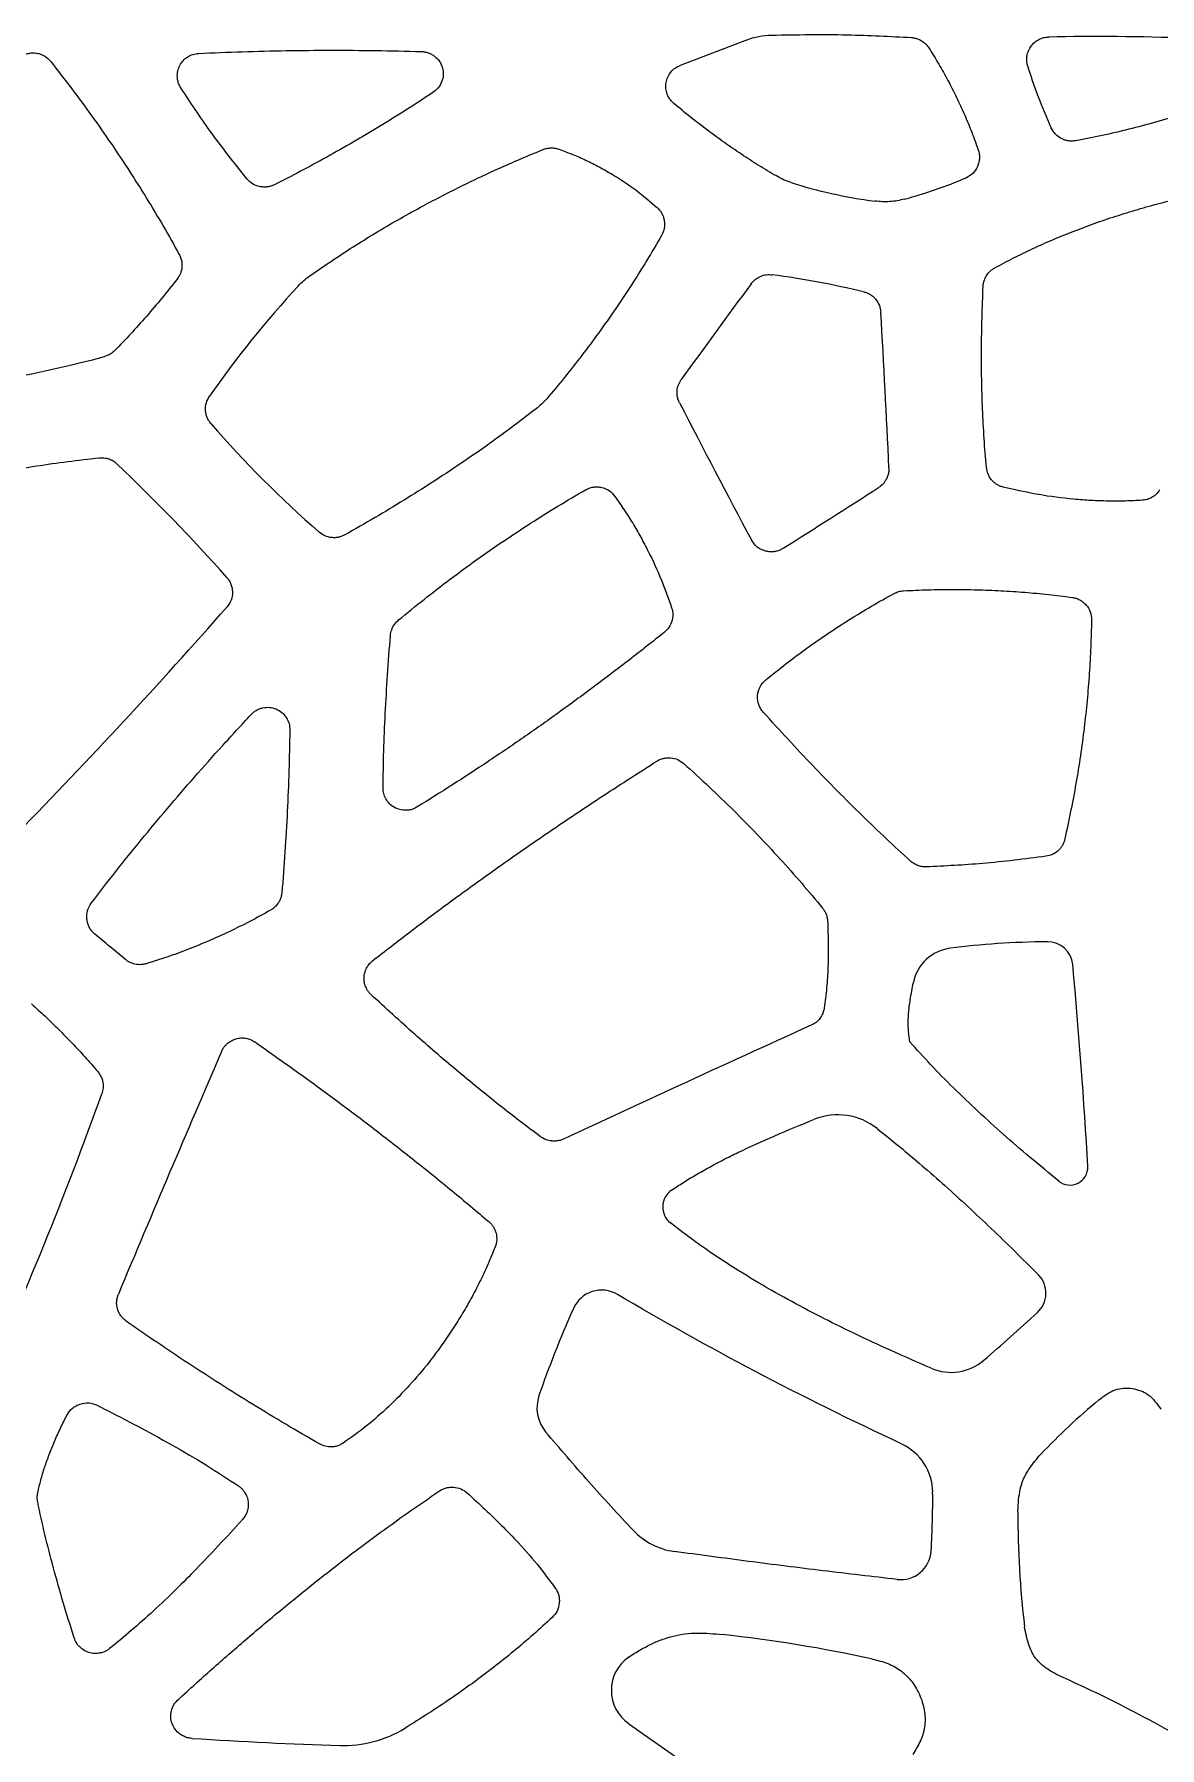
# Model space of a CAD drawing. Header units: millimetres. Extents: x -4 to 83, y 1 to 134.
# Drawn here: x 14.38 to 29.37, y 53.73 to 76.55 of the extents above; entities that cross this region are included whole.
import ezdxf

# ---------------------------------------------------------------- set-up
doc = ezdxf.new("R2010")
doc.units = ezdxf.units.MM

msp = doc.modelspace()

# ---------------------------------------------------------------- linework, layer by layer
at = {"color": 7, "linetype": 'Continuous', "lineweight": 25}
for p, q in [((23.869, 76.472), (22.987, 76.134)), ((22.301, 54.049), (24.738, 52.338))]:
    msp.add_line(p, q, dxfattribs=at)
for centre, radius, start, end in [((24.234, 80.712), 6.592, 285.2884, 292.7934), ((22.592, 61.291), 12.163, 76.5156, 82.3528), ((27.924, 63.933), 13.65, 137.2666, 145.18), ((165.384, -30.896), 175.643, 143.64367, 144.15876), ((-150.093, 62.691), 176.044, 2.63227, 3.30668), ((10.434, 90.835), 19.211, 276.9603, 284.7319), ((178.172, 151.827), 174.687, 207.3251, 208.00069), ((27.897, 81.064), 14.788, 221.0108, 228.9179), ((-2.106, 52.342), 25.518, 41.6959, 46.4182), ((-68.813, 217.486), 174.701, 302.22918, 302.72325), ((-40.658, 119.513), 76.67, 315.64188, 318.70932), ((26.652, 63.808), 0.572, 97.3282, 168.5364), ((27.879, 64.128), 0.335, 5.3328, 90.6248), ((308.387, -62.876), 317.525, 156.64475, 157.27806), ((-35.079, 80.567), 53.527, 335.6016, 340.2027), ((25.084, 61.315), 0.843, 51.5351, 111.6026), ((28.177, 61.459), 0.237, 230.9752, 2.4554), ((23.024, 60.931), 0.271, 124.2429, 231.2619), ((27.508, 59.782), 0.348, 312.2381, 44.6257), ((21.94, 59.412), 0.411, 59.3422, 156.0748), ((26.592, 59.398), 0.67, 246.7846, 310.5826), ((21.578, 58.256), 0.5, 161.1197, 219.8272), ((34.277, 51.473), 8.951, 129.6934, 136.4712), ((25.632, 57.124), 0.716, 0.5622, 64.8988), ((15.566, 57.02), 10.782, 356.4303, 0.5902), ((39.763, 56.816), 12.281, 179.7369, 186.9003), ((23.032, 57.255), 0.921, 223.3907, 262.2059), ((25.921, 56.374), 0.407, 263.5404, 356.4014), ((21.56, 36.926), 18.418, 77.5049, 83.8147), ((22.609, 54.493), 0.54, 124.7247, 235.2614), ((21.148, 39.115), 17.025, 60.1432, 66.0625), ((18.497, 55.345), 1.587, 268.3641, 301.3105)]:
    msp.add_arc(centre, radius, start, end, dxfattribs=at)
for points in [[(23.869, 76.472), (23.976, 76.513), (24.088, 76.535), (24.202, 76.537)], [(29.745, 76.497), (29.11, 76.519), (28.492, 76.525), (27.893, 76.512)], [(24.463, 74.573), (24.807, 74.463), (25.181, 74.379), (25.581, 74.326)], [(17.898, 73.196), (17.946, 73.248), (18, 73.295), (18.058, 73.335)], [(21.208, 71.695), (21.165, 71.645), (21.118, 71.6), (21.066, 71.56)], [(27.876, 64.463), (27.422, 64.458), (26.989, 64.429), (26.579, 64.376)], [(28.415, 61.469), (28.361, 62.346), (28.299, 63.238), (28.213, 64.159)], [(21.563, 59.579), (21.388, 59.184), (21.235, 58.797), (21.105, 58.418)], [(25.936, 57.773), (24.601, 58.398), (23.337, 59.062), (22.149, 59.766)], [(27.027, 58.889), (27.265, 59.093), (27.502, 59.306), (27.742, 59.524)], [(16.485, 53.853), (17.156, 53.811), (17.812, 53.777), (18.452, 53.759)]]:
    msp.add_open_spline(points, degree=3, dxfattribs=at)
for points, knots in [([(24.202, 76.537), (24.538, 76.543), (25.16, 76.553), (25.781, 76.52), (26.066, 76.505)], [0, 0, 0, 0, 0.541631, 1, 1, 1, 1]), ([(26.066, 76.505), (26.081, 76.503), (26.112, 76.499), (26.156, 76.485), (26.204, 76.461), (26.255, 76.424), (26.282, 76.386), (26.296, 76.368)], [0, 0, 0, 0, 0.166342, 0.331754, 0.500267, 0.749755, 1, 1, 1, 1]), ([(27.613, 76.128), (27.61, 76.143), (27.602, 76.173), (27.599, 76.219), (27.604, 76.272), (27.622, 76.331), (27.656, 76.392), (27.703, 76.443), (27.76, 76.481), (27.825, 76.507), (27.87, 76.511), (27.893, 76.512)], [0, 0, 0, 0, 0.084244, 0.166868, 0.249873, 0.37561, 0.502441, 0.624498, 0.751897, 0.874315, 1, 1, 1, 1]), ([(14.206, 76.252), (14.222, 76.262), (14.254, 76.28), (14.306, 76.296), (14.362, 76.302), (14.435, 76.296), (14.527, 76.267), (14.578, 76.214), (14.604, 76.187)], [0, 0, 0, 0, 0.126484, 0.249149, 0.372494, 0.500948, 0.750447, 1, 1, 1, 1]), ([(16.336, 75.836), (16.327, 75.851), (16.31, 75.881), (16.295, 75.931), (16.287, 75.991), (16.293, 76.061), (16.32, 76.135), (16.365, 76.2), (16.425, 76.249), (16.497, 76.284), (16.548, 76.29), (16.574, 76.293)], [0, 0, 0, 0, 0.084358, 0.166426, 0.248755, 0.375018, 0.501684, 0.623494, 0.751529, 0.873895, 1, 1, 1, 1]), ([(16.574, 76.293), (16.767, 76.302), (17.156, 76.318), (17.742, 76.332), (18.334, 76.337), (18.933, 76.334), (19.334, 76.324), (19.535, 76.319)], [0, 0, 0, 0, 0.195856, 0.393736, 0.593689, 0.795761, 1, 1, 1, 1]), ([(19.535, 76.319), (19.552, 76.318), (19.584, 76.316), (19.631, 76.303), (19.675, 76.283), (19.729, 76.248), (19.786, 76.19), (19.825, 76.102), (19.836, 76.006), (19.813, 75.914), (19.766, 75.829), (19.716, 75.79), (19.691, 75.771)], [0, 0, 0, 0, 0.064615, 0.127716, 0.190886, 0.255704, 0.37942, 0.505807, 0.627853, 0.75264, 0.875159, 1, 1, 1, 1]), ([(26.296, 76.368), (26.34, 76.296), (26.43, 76.153), (26.552, 75.933), (26.667, 75.708), (26.772, 75.479), (26.869, 75.246), (26.926, 75.087), (26.955, 75.008)], [0, 0, 0, 0, 0.167097, 0.333678, 0.5, 0.666322, 0.832903, 1, 1, 1, 1]), ([(14.604, 76.187), (14.697, 76.066), (14.883, 75.827), (15.151, 75.462), (15.407, 75.097), (15.651, 74.729), (15.884, 74.361), (16.106, 73.991), (16.245, 73.741), (16.315, 73.617)], [0, 0, 0, 0, 0.148078, 0.294286, 0.438701, 0.581398, 0.722459, 0.861964, 1, 1, 1, 1]), ([(22.901, 75.627), (22.888, 75.638), (22.863, 75.662), (22.833, 75.704), (22.808, 75.759), (22.792, 75.827), (22.794, 75.906), (22.817, 75.981), (22.859, 76.046), (22.916, 76.102), (22.963, 76.123), (22.987, 76.134)], [0, 0, 0, 0, 0.084328, 0.166371, 0.248663, 0.375035, 0.50182, 0.623587, 0.751638, 0.873986, 1, 1, 1, 1]), ([(27.927, 75.303), (27.865, 75.445), (27.747, 75.715), (27.656, 75.995), (27.613, 76.128)], [0, 0, 0, 0, 0.527306, 1, 1, 1, 1]), ([(17.216, 74.624), (17.05, 74.834), (16.739, 75.225), (16.464, 75.642), (16.336, 75.836)], [0, 0, 0, 0, 0.534872, 1, 1, 1, 1]), ([(19.691, 75.771), (19.573, 75.694), (19.338, 75.54), (18.984, 75.321), (18.632, 75.111), (18.281, 74.912), (17.932, 74.723), (17.698, 74.604), (17.582, 74.545)], [0, 0, 0, 0, 0.173581, 0.344311, 0.512251, 0.677466, 0.840025, 1, 1, 1, 1]), ([(24.266, 74.661), (24.188, 74.707), (24.031, 74.8), (23.801, 74.949), (23.572, 75.106), (23.346, 75.272), (23.121, 75.445), (22.975, 75.566), (22.901, 75.627)], [0, 0, 0, 0, 0.162579, 0.326606, 0.492225, 0.659574, 0.828788, 1, 1, 1, 1]), ([(29.676, 75.484), (29.556, 75.448), (29.319, 75.376), (28.962, 75.282), (28.608, 75.199), (28.371, 75.153), (28.254, 75.131)], [0, 0, 0, 0, 0.255614, 0.507338, 0.75539, 1, 1, 1, 1]), ([(28.254, 75.131), (28.237, 75.129), (28.204, 75.124), (28.155, 75.128), (28.106, 75.139), (28.045, 75.166), (27.976, 75.215), (27.943, 75.273), (27.927, 75.303)], [0, 0, 0, 0, 0.12609, 0.249195, 0.372912, 0.500785, 0.750165, 1, 1, 1, 1]), ([(18.058, 73.335), (18.152, 73.4), (18.34, 73.53), (18.629, 73.718), (18.923, 73.9), (19.223, 74.076), (19.6, 74.286), (20.059, 74.524), (20.603, 74.781), (20.973, 74.936), (21.159, 75.014)], [0, 0, 0, 0, 0.096964, 0.194342, 0.292186, 0.390546, 0.489472, 0.658887, 0.828982, 1, 1, 1, 1]), ([(21.159, 75.014), (21.176, 75.019), (21.211, 75.031), (21.265, 75.037), (21.319, 75.034), (21.354, 75.023), (21.371, 75.018)], [0, 0, 0, 0, 0.248515, 0.499999, 0.74986, 1, 1, 1, 1]), ([(21.371, 75.018), (21.433, 74.995), (21.555, 74.95), (21.734, 74.871), (21.909, 74.783), (22.132, 74.656), (22.397, 74.483), (22.586, 74.32), (22.68, 74.24)], [0, 0, 0, 0, 0.127746, 0.255278, 0.38291, 0.510955, 0.757857, 1, 1, 1, 1]), ([(26.955, 75.008), (26.96, 74.99), (26.971, 74.954), (26.973, 74.898), (26.965, 74.842), (26.94, 74.771), (26.888, 74.688), (26.821, 74.652), (26.788, 74.634)], [0, 0, 0, 0, 0.126258, 0.248816, 0.372364, 0.501484, 0.75136, 1, 1, 1, 1]), ([(17.582, 74.545), (17.567, 74.538), (17.536, 74.524), (17.486, 74.514), (17.436, 74.512), (17.369, 74.522), (17.287, 74.551), (17.24, 74.6), (17.216, 74.624)], [0, 0, 0, 0, 0.126044, 0.249052, 0.372752, 0.500808, 0.750375, 1, 1, 1, 1]), ([(24.463, 74.573), (24.429, 74.585), (24.361, 74.609), (24.298, 74.644), (24.266, 74.661)], [0, 0, 0, 0, 0.500037, 1, 1, 1, 1]), ([(27.175, 73.438), (27.258, 73.482), (27.425, 73.572), (27.683, 73.696), (27.948, 73.814), (28.22, 73.925), (28.5, 74.03), (28.786, 74.127), (29.08, 74.218), (29.381, 74.301), (29.689, 74.379), (29.897, 74.424), (30.003, 74.447)], [0, 0, 0, 0, 0.093908, 0.18892, 0.285136, 0.382654, 0.481565, 0.581958, 0.683919, 0.787529, 0.892865, 1, 1, 1, 1]), ([(22.68, 74.24), (22.692, 74.228), (22.716, 74.204), (22.743, 74.162), (22.763, 74.115), (22.779, 74.05), (22.781, 73.963), (22.752, 73.901), (22.738, 73.87)], [0, 0, 0, 0, 0.125566, 0.248111, 0.371306, 0.498765, 0.749323, 1, 1, 1, 1]), ([(25.972, 74.353), (25.94, 74.345), (25.876, 74.33), (25.778, 74.319), (25.679, 74.316), (25.614, 74.323), (25.581, 74.326)], [0, 0, 0, 0, 0.251251, 0.500009, 0.748763, 1, 1, 1, 1]), ([(22.738, 73.87), (22.672, 73.757), (22.541, 73.533), (22.334, 73.205), (22.122, 72.885), (21.903, 72.574), (21.678, 72.272), (21.448, 71.979), (21.288, 71.789), (21.208, 71.695)], [0, 0, 0, 0, 0.147138, 0.292683, 0.436731, 0.579383, 0.720741, 0.860911, 1, 1, 1, 1]), ([(16.315, 73.617), (16.323, 73.599), (16.34, 73.565), (16.351, 73.507), (16.352, 73.44), (16.336, 73.362), (16.304, 73.313), (16.288, 73.289)], [0, 0, 0, 0, 0.1668, 0.331464, 0.500431, 0.750035, 1, 1, 1, 1]), ([(16.288, 73.289), (16.22, 73.204), (16.087, 73.036), (15.88, 72.792), (15.671, 72.559), (15.528, 72.41), (15.456, 72.336)], [0, 0, 0, 0, 0.257323, 0.509635, 0.757127, 1, 1, 1, 1]), ([(23.931, 73.227), (23.942, 73.241), (23.964, 73.268), (24.007, 73.301), (24.062, 73.33), (24.131, 73.351), (24.184, 73.347), (24.211, 73.346)], [0, 0, 0, 0, 0.166605, 0.331657, 0.500566, 0.749958, 1, 1, 1, 1]), ([(27.02, 73.189), (27.021, 73.206), (27.024, 73.24), (27.04, 73.289), (27.067, 73.342), (27.11, 73.396), (27.153, 73.424), (27.175, 73.438)], [0, 0, 0, 0, 0.166646, 0.331788, 0.500357, 0.749722, 1, 1, 1, 1]), ([(25.429, 73.119), (25.444, 73.114), (25.475, 73.106), (25.517, 73.084), (25.555, 73.055), (25.6, 73.009), (25.644, 72.94), (25.653, 72.877), (25.657, 72.845)], [0, 0, 0, 0, 0.125931, 0.249125, 0.372878, 0.50044, 0.75025, 1, 1, 1, 1]), ([(27.063, 70.78), (27.052, 70.908), (27.031, 71.166), (27.011, 71.557), (26.999, 71.955), (26.997, 72.36), (27.003, 72.772), (27.014, 73.049), (27.02, 73.189)], [0, 0, 0, 0, 0.15952, 0.32178, 0.486873, 0.654886, 0.825902, 1, 1, 1, 1]), ([(15.456, 72.336), (15.443, 72.324), (15.417, 72.3), (15.37, 72.273), (15.336, 72.262), (15.319, 72.256)], [0, 0, 0, 0, 0.335186, 0.664844, 1, 1, 1, 1]), ([(22.977, 71.639), (22.97, 71.655), (22.954, 71.689), (22.944, 71.743), (22.943, 71.807), (22.957, 71.88), (22.986, 71.927), (23, 71.951)], [0, 0, 0, 0, 0.166629, 0.331506, 0.500385, 0.750071, 1, 1, 1, 1]), ([(16.738, 71.361), (16.728, 71.374), (16.708, 71.399), (16.686, 71.443), (16.671, 71.491), (16.662, 71.556), (16.669, 71.641), (16.702, 71.698), (16.718, 71.727)], [0, 0, 0, 0, 0.126048, 0.249171, 0.372915, 0.500772, 0.750216, 1, 1, 1, 1]), ([(21.066, 71.56), (20.958, 71.476), (20.739, 71.307), (20.399, 71.061), (20.048, 70.818), (19.684, 70.579), (19.308, 70.343), (18.921, 70.109), (18.656, 69.959), (18.522, 69.882)], [0, 0, 0, 0, 0.13479, 0.272151, 0.412158, 0.554881, 0.700387, 0.848741, 1, 1, 1, 1]), ([(12.767, 70.478), (12.903, 70.51), (13.176, 70.573), (13.587, 70.657), (14, 70.734), (14.415, 70.801), (14.83, 70.86), (15.109, 70.892), (15.248, 70.908)], [0, 0, 0, 0, 0.166791, 0.333433, 0.5, 0.666567, 0.833209, 1, 1, 1, 1]), ([(15.248, 70.908), (15.262, 70.909), (15.291, 70.91), (15.334, 70.905), (15.383, 70.893), (15.436, 70.869), (15.469, 70.841), (15.486, 70.827)], [0, 0, 0, 0, 0.166345, 0.331925, 0.500248, 0.749832, 1, 1, 1, 1]), ([(25.765, 70.776), (25.765, 70.759), (25.764, 70.724), (25.753, 70.673), (25.729, 70.617), (25.69, 70.558), (25.649, 70.526), (25.628, 70.511)], [0, 0, 0, 0, 0.166551, 0.331625, 0.500379, 0.75001, 1, 1, 1, 1]), ([(27.288, 70.517), (27.273, 70.521), (27.243, 70.53), (27.203, 70.552), (27.165, 70.579), (27.122, 70.623), (27.079, 70.689), (27.068, 70.75), (27.063, 70.78)], [0, 0, 0, 0, 0.125979, 0.24936, 0.373219, 0.500599, 0.750051, 1, 1, 1, 1]), ([(21.725, 70.481), (21.742, 70.489), (21.774, 70.506), (21.828, 70.519), (21.883, 70.522), (21.956, 70.512), (22.045, 70.478), (22.093, 70.422), (22.117, 70.394)], [0, 0, 0, 0, 0.126686, 0.249625, 0.373284, 0.502057, 0.751042, 1, 1, 1, 1]), ([(29.137, 70.342), (29.062, 70.338), (28.912, 70.331), (28.685, 70.33), (28.456, 70.338), (28.145, 70.361), (27.753, 70.411), (27.443, 70.482), (27.288, 70.517)], [0, 0, 0, 0, 0.120908, 0.242588, 0.365229, 0.489014, 0.744193, 1, 1, 1, 1]), ([(19.235, 68.748), (19.349, 68.841), (19.577, 69.027), (19.925, 69.295), (20.277, 69.553), (20.633, 69.801), (20.993, 70.038), (21.356, 70.266), (21.602, 70.409), (21.725, 70.481)], [0, 0, 0, 0, 0.14577, 0.290427, 0.434055, 0.576739, 0.718565, 0.859622, 1, 1, 1, 1]), ([(22.117, 70.394), (22.158, 70.335), (22.24, 70.218), (22.354, 70.036), (22.461, 69.851), (22.592, 69.604), (22.737, 69.294), (22.828, 69.037), (22.872, 68.91)], [0, 0, 0, 0, 0.128723, 0.256953, 0.384865, 0.512639, 0.758189, 1, 1, 1, 1]), ([(29.371, 70.481), (29.362, 70.468), (29.344, 70.442), (29.31, 70.41), (29.265, 70.378), (29.208, 70.351), (29.161, 70.345), (29.137, 70.342)], [0, 0, 0, 0, 0.166228, 0.33166, 0.500463, 0.75013, 1, 1, 1, 1]), ([(18.522, 69.882), (18.508, 69.875), (18.481, 69.862), (18.437, 69.849), (18.391, 69.843), (18.33, 69.845), (18.254, 69.863), (18.204, 69.899), (18.179, 69.918)], [0, 0, 0, 0, 0.125758, 0.249103, 0.37308, 0.500691, 0.750191, 1, 1, 1, 1]), ([(24.357, 69.702), (24.342, 69.694), (24.314, 69.677), (24.267, 69.662), (24.219, 69.655), (24.17, 69.656), (24.097, 69.67), (24.003, 69.711), (23.957, 69.78), (23.933, 69.814)], [0, 0, 0, 0, 0.102088, 0.200419, 0.297826, 0.39722, 0.501348, 0.750958, 1, 1, 1, 1]), ([(16.948, 69.316), (16.959, 69.302), (16.982, 69.274), (17.005, 69.225), (17.02, 69.173), (17.026, 69.101), (17.013, 69.008), (16.971, 68.949), (16.949, 68.92)], [0, 0, 0, 0, 0.126331, 0.249073, 0.372518, 0.500889, 0.750486, 1, 1, 1, 1]), ([(25.961, 69.137), (26.07, 69.142), (26.287, 69.152), (26.611, 69.156), (26.934, 69.152), (27.254, 69.139), (27.573, 69.118), (27.89, 69.089), (28.099, 69.062), (28.204, 69.049)], [0, 0, 0, 0, 0.145359, 0.289719, 0.433178, 0.575834, 0.717788, 0.859142, 1, 1, 1, 1]), ([(24.125, 67.951), (24.214, 68.023), (24.393, 68.167), (24.669, 68.372), (24.951, 68.568), (25.239, 68.756), (25.533, 68.934), (25.734, 69.046), (25.834, 69.101)], [0, 0, 0, 0, 0.166947, 0.333558, 0.5, 0.666442, 0.833053, 1, 1, 1, 1]), ([(25.834, 69.101), (25.854, 69.111), (25.895, 69.13), (25.939, 69.135), (25.961, 69.137)], [0, 0, 0, 0, 0.499997, 1, 1, 1, 1]), ([(28.204, 69.049), (28.222, 69.046), (28.258, 69.039), (28.307, 69.017), (28.352, 68.987), (28.404, 68.936), (28.455, 68.857), (28.46, 68.784), (28.463, 68.748)], [0, 0, 0, 0, 0.12647, 0.249243, 0.372636, 0.500902, 0.750308, 1, 1, 1, 1]), ([(19.128, 68.542), (19.129, 68.555), (19.133, 68.581), (19.144, 68.619), (19.163, 68.662), (19.191, 68.707), (19.22, 68.734), (19.235, 68.748)], [0, 0, 0, 0, 0.166243, 0.331993, 0.500202, 0.749784, 1, 1, 1, 1]), ([(22.872, 68.91), (22.877, 68.896), (22.885, 68.867), (22.888, 68.822), (22.886, 68.776), (22.872, 68.717), (22.841, 68.646), (22.797, 68.605), (22.775, 68.584)], [0, 0, 0, 0, 0.125662, 0.249068, 0.373196, 0.500971, 0.750269, 1, 1, 1, 1]), ([(28.463, 68.748), (28.46, 68.629), (28.455, 68.391), (28.434, 68.033), (28.405, 67.673), (28.352, 67.184), (28.263, 66.568), (28.16, 66.077), (28.108, 65.831)], [0, 0, 0, 0, 0.121044, 0.242853, 0.365511, 0.489099, 0.74369, 1, 1, 1, 1]), ([(19.029, 66.517), (19.031, 66.678), (19.037, 67.006), (19.058, 67.506), (19.087, 68.019), (19.114, 68.366), (19.128, 68.542)], [0, 0, 0, 0, 0.239149, 0.485481, 0.739074, 1, 1, 1, 1]), ([(22.775, 68.584), (22.619, 68.46), (22.308, 68.214), (21.837, 67.857), (21.367, 67.512), (20.897, 67.179), (20.426, 66.86), (19.957, 66.552), (19.641, 66.356), (19.484, 66.258)], [0, 0, 0, 0, 0.148429, 0.294928, 0.439539, 0.582306, 0.723273, 0.862488, 1, 1, 1, 1]), ([(24.092, 67.52), (24.079, 67.536), (24.054, 67.567), (24.029, 67.622), (24.016, 67.681), (24.015, 67.762), (24.039, 67.864), (24.096, 67.922), (24.125, 67.951)], [0, 0, 0, 0, 0.126872, 0.249147, 0.372235, 0.501445, 0.750858, 1, 1, 1, 1]), ([(17.271, 67.487), (17.282, 67.498), (17.303, 67.519), (17.341, 67.545), (17.382, 67.565), (17.44, 67.583), (17.517, 67.589), (17.606, 67.567), (17.685, 67.52), (17.743, 67.451), (17.783, 67.369), (17.786, 67.309), (17.788, 67.279)], [0, 0, 0, 0, 0.06387, 0.126439, 0.189135, 0.253372, 0.377805, 0.504483, 0.627288, 0.753434, 0.875639, 1, 1, 1, 1]), ([(15.144, 64.977), (15.252, 65.118), (15.47, 65.401), (15.809, 65.821), (16.158, 66.24), (16.518, 66.657), (16.889, 67.074), (17.143, 67.349), (17.271, 67.487)], [0, 0, 0, 0, 0.161934, 0.325697, 0.49134, 0.658908, 0.828447, 1, 1, 1, 1]), ([(26.052, 65.538), (25.943, 65.637), (25.725, 65.838), (25.4, 66.15), (25.074, 66.474), (24.747, 66.811), (24.418, 67.16), (24.202, 67.399), (24.092, 67.52)], [0, 0, 0, 0, 0.157956, 0.319328, 0.48417, 0.652532, 0.824461, 1, 1, 1, 1]), ([(17.788, 67.279), (17.784, 67.099), (17.777, 66.738), (17.755, 66.198), (17.724, 65.658), (17.696, 65.299), (17.682, 65.119)], [0, 0, 0, 0, 0.249992, 0.499943, 0.749922, 1, 1, 1, 1]), ([(18.89, 64.209), (19.055, 64.337), (19.386, 64.596), (19.897, 64.977), (20.422, 65.358), (20.962, 65.737), (21.518, 66.116), (22.089, 66.494), (22.478, 66.742), (22.673, 66.867)], [0, 0, 0, 0, 0.135112, 0.272753, 0.412956, 0.555753, 0.701174, 0.849247, 1, 1, 1, 1]), ([(22.673, 66.867), (22.688, 66.875), (22.715, 66.891), (22.762, 66.906), (22.81, 66.914), (22.874, 66.913), (22.956, 66.896), (23.008, 66.856), (23.033, 66.837)], [0, 0, 0, 0, 0.12591, 0.249074, 0.372904, 0.500758, 0.750255, 1, 1, 1, 1]), ([(23.033, 66.837), (23.147, 66.733), (23.372, 66.528), (23.698, 66.212), (24.012, 65.893), (24.314, 65.57), (24.604, 65.244), (24.789, 65.022), (24.881, 64.911)], [0, 0, 0, 0, 0.172354, 0.342296, 0.509925, 0.675346, 0.838667, 1, 1, 1, 1]), ([(19.484, 66.258), (19.468, 66.249), (19.437, 66.232), (19.385, 66.217), (19.323, 66.211), (19.251, 66.219), (19.176, 66.249), (19.112, 66.299), (19.065, 66.363), (19.033, 66.437), (19.03, 66.49), (19.029, 66.517)], [0, 0, 0, 0, 0.084807, 0.167125, 0.249685, 0.376671, 0.503946, 0.625213, 0.753, 0.874575, 1, 1, 1, 1]), ([(28.108, 65.831), (28.104, 65.816), (28.096, 65.787), (28.076, 65.746), (28.05, 65.709), (28.009, 65.665), (27.946, 65.62), (27.886, 65.607), (27.856, 65.601)], [0, 0, 0, 0, 0.125775, 0.24917, 0.373148, 0.500632, 0.750112, 1, 1, 1, 1]), ([(26.261, 65.46), (26.242, 65.461), (26.204, 65.462), (26.148, 65.478), (26.096, 65.502), (26.066, 65.526), (26.052, 65.538)], [0, 0, 0, 0, 0.248954, 0.499964, 0.749711, 1, 1, 1, 1]), ([(27.856, 65.601), (27.576, 65.565), (27.045, 65.497), (26.512, 65.472), (26.261, 65.46)], [0, 0, 0, 0, 0.529884, 1, 1, 1, 1]), ([(17.682, 65.119), (17.68, 65.103), (17.676, 65.071), (17.66, 65.025), (17.633, 64.974), (17.592, 64.923), (17.551, 64.896), (17.531, 64.883)], [0, 0, 0, 0, 0.166428, 0.33171, 0.500328, 0.749867, 1, 1, 1, 1]), ([(15.188, 64.568), (15.174, 64.581), (15.146, 64.607), (15.115, 64.655), (15.094, 64.707), (15.08, 64.782), (15.084, 64.88), (15.124, 64.945), (15.144, 64.977)], [0, 0, 0, 0, 0.12663, 0.249193, 0.372418, 0.500965, 0.750497, 1, 1, 1, 1]), ([(17.531, 64.883), (17.439, 64.832), (17.258, 64.732), (16.982, 64.596), (16.706, 64.471), (16.429, 64.358), (16.153, 64.256), (15.968, 64.199), (15.875, 64.17)], [0, 0, 0, 0, 0.173605, 0.34414, 0.511817, 0.676861, 0.839506, 1, 1, 1, 1]), ([(24.881, 64.911), (24.891, 64.898), (24.91, 64.873), (24.93, 64.829), (24.944, 64.783), (24.947, 64.751), (24.948, 64.735)], [0, 0, 0, 0, 0.248942, 0.499986, 0.749539, 1, 1, 1, 1]), ([(24.948, 64.735), (24.952, 64.631), (24.959, 64.431), (24.955, 64.135), (24.939, 63.853), (24.915, 63.668), (24.903, 63.578)], [0, 0, 0, 0, 0.269853, 0.517184, 0.765479, 1, 1, 1, 1]), ([(15.604, 64.222), (15.533, 64.28), (15.393, 64.395), (15.255, 64.511), (15.188, 64.568)], [0, 0, 0, 0, 0.510311, 1, 1, 1, 1]), ([(15.875, 64.17), (15.861, 64.166), (15.831, 64.159), (15.785, 64.156), (15.73, 64.161), (15.68, 64.177), (15.635, 64.199), (15.614, 64.215), (15.604, 64.222)], [0, 0, 0, 0, 0.160285, 0.318903, 0.479638, 0.732244, 0.87054, 1, 1, 1, 1]), ([(18.872, 63.755), (18.862, 63.765), (18.841, 63.786), (18.817, 63.822), (18.794, 63.867), (18.778, 63.922), (18.774, 63.986), (18.783, 64.05), (18.806, 64.11), (18.841, 64.166), (18.874, 64.195), (18.89, 64.209)], [0, 0, 0, 0, 0.084607, 0.168233, 0.25269, 0.37563, 0.500106, 0.621653, 0.747525, 0.872302, 1, 1, 1, 1]), ([(26.045, 63.13), (26.04, 63.159), (26.029, 63.217), (26.023, 63.309), (26.021, 63.406), (26.028, 63.534), (26.05, 63.707), (26.076, 63.845), (26.091, 63.922)], [0, 0, 0, 0, 0.109194, 0.224148, 0.345458, 0.47363, 0.705174, 1, 1, 1, 1]), ([(21.127, 61.866), (21.035, 61.934), (20.849, 62.074), (20.57, 62.291), (20.288, 62.517), (19.912, 62.829), (19.436, 63.239), (19.064, 63.579), (18.872, 63.755)], [0, 0, 0, 0, 0.117241, 0.237275, 0.360132, 0.485842, 0.734848, 1, 1, 1, 1]), ([(14.346, 63.635), (14.407, 63.58), (14.53, 63.47), (14.71, 63.297), (14.887, 63.116), (15.061, 62.928), (15.174, 62.798), (15.231, 62.733)], [0, 0, 0, 0, 0.194829, 0.392077, 0.591913, 0.794502, 1, 1, 1, 1]), ([(24.903, 63.578), (24.9, 63.562), (24.893, 63.53), (24.874, 63.484), (24.843, 63.435), (24.797, 63.386), (24.753, 63.363), (24.731, 63.351)], [0, 0, 0, 0, 0.166537, 0.331758, 0.500311, 0.749822, 1, 1, 1, 1]), ([(24.731, 63.351), (24.141, 63.083), (23.039, 62.582), (21.941, 62.072), (21.431, 61.835)], [0, 0, 0, 0, 0.535273, 1, 1, 1, 1]), ([(16.879, 63.001), (16.885, 63.014), (16.898, 63.04), (16.923, 63.075), (16.959, 63.112), (17.008, 63.146), (17.069, 63.172), (17.136, 63.184), (17.202, 63.18), (17.267, 63.162), (17.305, 63.139), (17.324, 63.128)], [0, 0, 0, 0, 0.083127, 0.164736, 0.246623, 0.372743, 0.500119, 0.622624, 0.750418, 0.873688, 1, 1, 1, 1]), ([(17.324, 63.128), (17.507, 62.999), (17.873, 62.742), (18.41, 62.349), (18.935, 61.953), (19.448, 61.552), (19.949, 61.147), (20.275, 60.872), (20.437, 60.735)], [0, 0, 0, 0, 0.171334, 0.340742, 0.508269, 0.673956, 0.837851, 1, 1, 1, 1]), ([(28.028, 61.274), (27.899, 61.38), (27.649, 61.585), (27.293, 61.892), (26.953, 62.2), (26.63, 62.508), (26.324, 62.819), (26.136, 63.028), (26.045, 63.13)], [0, 0, 0, 0, 0.183556, 0.356648, 0.519365, 0.689047, 0.849197, 1, 1, 1, 1]), ([(15.231, 62.733), (15.241, 62.719), (15.262, 62.691), (15.285, 62.643), (15.301, 62.585), (15.306, 62.514), (15.292, 62.463), (15.284, 62.438)], [0, 0, 0, 0, 0.166636, 0.331673, 0.50032, 0.749934, 1, 1, 1, 1]), ([(22.872, 61.155), (22.924, 61.189), (23.029, 61.26), (23.196, 61.36), (23.372, 61.46), (23.56, 61.56), (23.846, 61.702), (24.251, 61.886), (24.594, 62.025), (24.774, 62.099)], [0, 0, 0, 0, 0.087461, 0.178877, 0.274341, 0.373936, 0.477732, 0.725697, 1, 1, 1, 1]), ([(21.431, 61.835), (21.415, 61.829), (21.382, 61.815), (21.329, 61.807), (21.267, 61.808), (21.195, 61.823), (21.15, 61.851), (21.127, 61.866)], [0, 0, 0, 0, 0.166634, 0.331598, 0.500314, 0.749893, 1, 1, 1, 1]), ([(25.609, 61.975), (25.708, 61.895), (25.91, 61.733), (26.21, 61.479), (26.514, 61.213), (26.82, 60.934), (27.13, 60.643), (27.443, 60.34), (27.651, 60.132), (27.756, 60.026)], [0, 0, 0, 0, 0.131973, 0.267498, 0.406625, 0.549398, 0.69586, 0.846048, 1, 1, 1, 1]), ([(20.437, 60.735), (20.449, 60.724), (20.472, 60.703), (20.499, 60.666), (20.52, 60.625), (20.539, 60.566), (20.549, 60.487), (20.531, 60.427), (20.522, 60.398)], [0, 0, 0, 0, 0.125819, 0.249154, 0.373113, 0.500758, 0.74992, 1, 1, 1, 1]), ([(26.328, 58.783), (26.149, 58.86), (25.804, 59.01), (25.308, 59.241), (24.85, 59.468), (24.408, 59.702), (23.982, 59.945), (23.572, 60.201), (23.197, 60.455), (22.966, 60.634), (22.855, 60.72)], [0, 0, 0, 0, 0.146243, 0.283346, 0.411381, 0.530432, 0.659404, 0.78052, 0.893973, 1, 1, 1, 1]), ([(20.522, 60.398), (20.489, 60.319), (20.425, 60.162), (20.317, 59.931), (20.2, 59.707), (20.074, 59.487), (19.939, 59.274), (19.795, 59.066), (19.612, 58.822), (19.384, 58.552), (19.105, 58.268), (18.813, 58.01), (18.604, 57.86), (18.5, 57.786)], [0, 0, 0, 0, 0.076248, 0.15208, 0.227626, 0.303016, 0.378383, 0.453859, 0.529576, 0.651435, 0.770004, 0.885954, 1, 1, 1, 1]), ([(15.608, 59.411), (15.595, 59.422), (15.569, 59.442), (15.536, 59.481), (15.511, 59.524), (15.487, 59.588), (15.474, 59.674), (15.495, 59.739), (15.505, 59.771)], [0, 0, 0, 0, 0.126009, 0.248987, 0.372652, 0.500661, 0.750418, 1, 1, 1, 1]), ([(18.183, 57.774), (18.033, 57.861), (17.734, 58.034), (17.293, 58.301), (16.859, 58.572), (16.434, 58.847), (16.017, 59.126), (15.744, 59.316), (15.608, 59.411)], [0, 0, 0, 0, 0.170672, 0.33969, 0.507091, 0.672915, 0.837204, 1, 1, 1, 1]), ([(28.56, 58.361), (28.586, 58.381), (28.634, 58.418), (28.707, 58.463), (28.825, 58.517), (29.008, 58.528), (29.24, 58.442), (29.335, 58.308), (29.385, 58.237)], [0, 0, 0, 0, 0.102036, 0.190233, 0.265613, 0.501308, 0.737213, 1, 1, 1, 1]), ([(14.823, 58.161), (14.833, 58.178), (14.852, 58.211), (14.893, 58.252), (14.941, 58.284), (15.013, 58.314), (15.112, 58.33), (15.185, 58.303), (15.221, 58.289)], [0, 0, 0, 0, 0.126562, 0.249136, 0.37273, 0.502233, 0.751795, 1, 1, 1, 1]), ([(15.221, 58.289), (15.397, 58.2), (15.729, 58.031), (16.215, 57.766), (16.669, 57.501), (16.962, 57.308), (17.103, 57.215)], [0, 0, 0, 0, 0.273013, 0.515252, 0.765998, 1, 1, 1, 1]), ([(14.431, 57.125), (14.444, 57.181), (14.47, 57.294), (14.522, 57.464), (14.583, 57.635), (14.653, 57.809), (14.733, 57.985), (14.792, 58.102), (14.823, 58.161)], [0, 0, 0, 0, 0.155044, 0.314268, 0.478046, 0.646721, 0.82061, 1, 1, 1, 1]), ([(18.5, 57.786), (18.484, 57.776), (18.453, 57.757), (18.399, 57.74), (18.335, 57.732), (18.259, 57.738), (18.209, 57.762), (18.183, 57.774)], [0, 0, 0, 0, 0.166391, 0.330864, 0.499314, 0.749194, 1, 1, 1, 1]), ([(22.363, 56.622), (22.263, 56.729), (22.063, 56.943), (21.768, 57.27), (21.478, 57.6), (21.289, 57.824), (21.194, 57.936)], [0, 0, 0, 0, 0.250027, 0.5, 0.749973, 1, 1, 1, 1]), ([(27.483, 56.872), (27.485, 56.926), (27.489, 57.027), (27.511, 57.167), (27.552, 57.31), (27.644, 57.469), (27.735, 57.577), (27.787, 57.638)], [0, 0, 0, 0, 0.189904, 0.356261, 0.501202, 0.716341, 1, 1, 1, 1]), ([(14.43, 57), (14.427, 57.021), (14.42, 57.062), (14.427, 57.104), (14.431, 57.125)], [0, 0, 0, 0, 0.499923, 1, 1, 1, 1]), ([(16.303, 54.372), (16.452, 54.508), (16.748, 54.776), (17.194, 55.164), (17.635, 55.537), (18.072, 55.892), (18.504, 56.231), (18.933, 56.553), (19.356, 56.859), (19.641, 57.053), (19.781, 57.149)], [0, 0, 0, 0, 0.135947, 0.268686, 0.398255, 0.524692, 0.648038, 0.768339, 0.885642, 1, 1, 1, 1]), ([(17.103, 57.215), (17.115, 57.207), (17.137, 57.19), (17.167, 57.16), (17.195, 57.119), (17.22, 57.067), (17.235, 57.005), (17.236, 56.94), (17.223, 56.877), (17.197, 56.817), (17.17, 56.784), (17.157, 56.767)], [0, 0, 0, 0, 0.08323, 0.165133, 0.247385, 0.373074, 0.500021, 0.622909, 0.750918, 0.87397, 1, 1, 1, 1]), ([(19.781, 57.149), (19.795, 57.157), (19.823, 57.174), (19.87, 57.191), (19.919, 57.199), (19.985, 57.2), (20.068, 57.183), (20.121, 57.143), (20.148, 57.123)], [0, 0, 0, 0, 0.126072, 0.249198, 0.372934, 0.500784, 0.750122, 1, 1, 1, 1]), ([(20.148, 57.123), (20.228, 57.05), (20.382, 56.909), (20.599, 56.7), (20.832, 56.459), (21.078, 56.184), (21.243, 55.962), (21.323, 55.855)], [0, 0, 0, 0, 0.188232, 0.361895, 0.521126, 0.769155, 1, 1, 1, 1]), ([(14.916, 55.191), (14.867, 55.348), (14.769, 55.657), (14.64, 56.116), (14.525, 56.562), (14.461, 56.856), (14.43, 57)], [0, 0, 0, 0, 0.263875, 0.518385, 0.763697, 1, 1, 1, 1]), ([(17.157, 56.767), (17.05, 56.65), (16.847, 56.428), (16.552, 56.119), (16.266, 55.829), (15.978, 55.555), (15.683, 55.29), (15.484, 55.128), (15.387, 55.049)], [0, 0, 0, 0, 0.19242, 0.365326, 0.518778, 0.687822, 0.848164, 1, 1, 1, 1]), ([(25.876, 55.97), (25.546, 56.008), (24.886, 56.084), (23.896, 56.209), (23.237, 56.298), (22.907, 56.342)], [0, 0, 0, 0, 0.333072, 0.666399, 1, 1, 1, 1]), ([(21.323, 55.855), (21.332, 55.84), (21.351, 55.81), (21.369, 55.76), (21.378, 55.707), (21.376, 55.635), (21.354, 55.545), (21.306, 55.491), (21.283, 55.464)], [0, 0, 0, 0, 0.126047, 0.248616, 0.371883, 0.499953, 0.749982, 1, 1, 1, 1]), ([(21.283, 55.464), (21.199, 55.388), (21.031, 55.234), (20.769, 55.012), (20.498, 54.795), (20.218, 54.584), (19.928, 54.379), (19.63, 54.18), (19.425, 54.053), (19.322, 53.989)], [0, 0, 0, 0, 0.138403, 0.27808, 0.419161, 0.561772, 0.706037, 0.852075, 1, 1, 1, 1]), ([(22.301, 54.936), (22.352, 54.97), (22.452, 55.033), (22.603, 55.113), (22.749, 55.174), (22.897, 55.22), (23.053, 55.248), (23.271, 55.262), (23.436, 55.247), (23.545, 55.237)], [0, 0, 0, 0, 0.139938, 0.269525, 0.389603, 0.501229, 0.6236, 0.749957, 1, 1, 1, 1]), ([(28.056, 54.676), (28.017, 54.695), (27.945, 54.731), (27.849, 54.794), (27.77, 54.86), (27.686, 54.955), (27.614, 55.118), (27.587, 55.259), (27.571, 55.34)], [0, 0, 0, 0, 0.147293, 0.278946, 0.396553, 0.502345, 0.714908, 1, 1, 1, 1]), ([(15.387, 55.049), (15.373, 55.039), (15.347, 55.02), (15.303, 55), (15.249, 54.986), (15.184, 54.981), (15.113, 54.994), (15.046, 55.023), (14.989, 55.068), (14.943, 55.124), (14.925, 55.168), (14.916, 55.191)], [0, 0, 0, 0, 0.084461, 0.167026, 0.249902, 0.376021, 0.503024, 0.624972, 0.752584, 0.874563, 1, 1, 1, 1]), ([(25.545, 54.908), (25.58, 54.899), (25.649, 54.884), (25.782, 54.842), (25.935, 54.759), (26.083, 54.606), (26.189, 54.417), (26.249, 54.211), (26.25, 54.005), (26.2, 53.847), (26.138, 53.728), (26.103, 53.669), (26.085, 53.639)], [0, 0, 0, 0, 0.065239, 0.128192, 0.250454, 0.375409, 0.508539, 0.639247, 0.759033, 0.875565, 0.936359, 1, 1, 1, 1]), ([(16.485, 53.853), (16.465, 53.855), (16.426, 53.86), (16.37, 53.881), (16.311, 53.917), (16.256, 53.972), (16.216, 54.049), (16.198, 54.134), (16.208, 54.222), (16.24, 54.307), (16.282, 54.35), (16.303, 54.372)], [0, 0, 0, 0, 0.085578, 0.169622, 0.255484, 0.377028, 0.499845, 0.619758, 0.743985, 0.871655, 1, 1, 1, 1])]:
    msp.add_open_spline(points, degree=3, knots=knots, dxfattribs=at)

doc.saveas('drawing.dxf')
